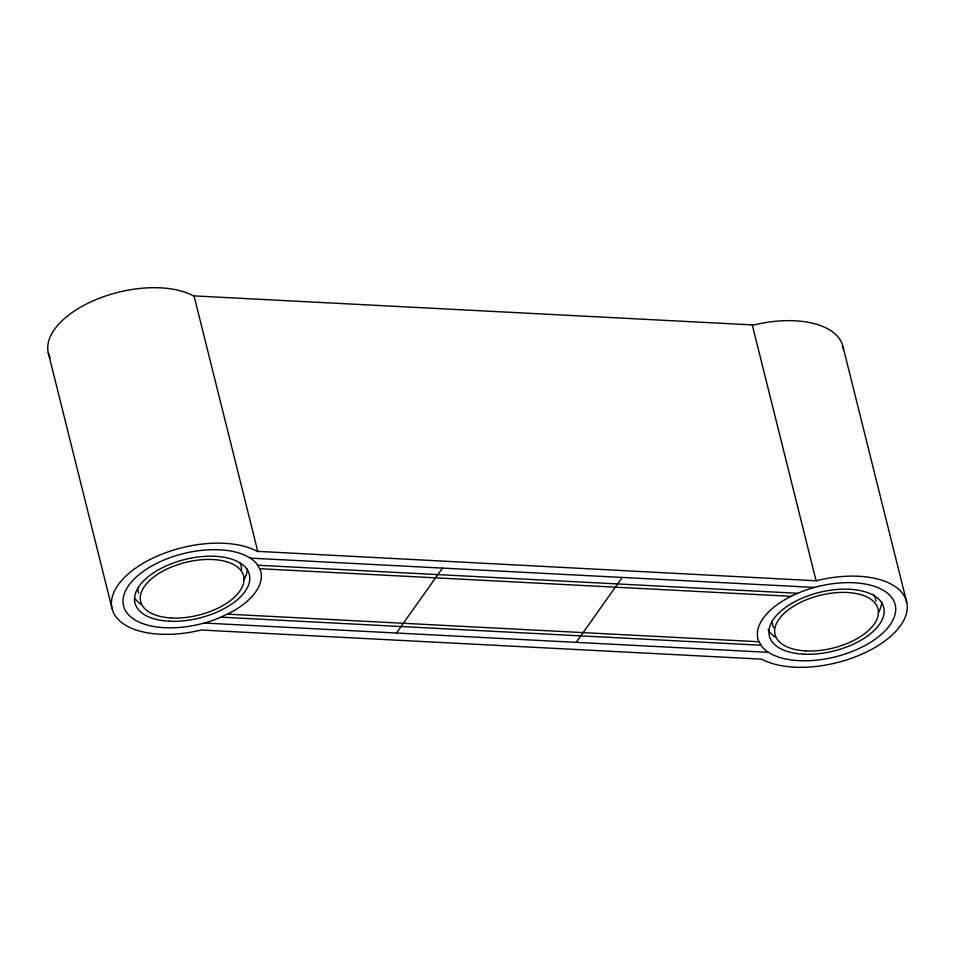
<?xml version="1.0" encoding="UTF-8"?>
<svg xmlns="http://www.w3.org/2000/svg" width="955" height="955" viewBox="0 0 955 955"><rect width="100%" height="100%" fill="white"/><g stroke="black" fill="none" stroke-linecap="round" stroke-linejoin="round"><path stroke-width="1.43" d="M396.456 633.01L442.487 568.106M576.199 642.357L622.23 577.441M50.126 357.898A82.524 42.259 -14 0 1 94.056 300.443A82.524 42.259 -14 0 1 193.376 295.859L753.746 324.975A82.524 42.259 -14 0 1 827.758 328.818L830.755 330.609A82.524 42.259 -14 0 1 843.48 349.602M816.083 580.783L817.432 580.437A82.524 42.259 -14 0 1 891.445 584.281L894.453 586.06A82.524 42.259 -14 0 1 840.866 661.624L835.637 662.985A82.524 42.259 -14 0 1 761.624 659.141L201.254 630.025A82.524 42.259 -14 0 1 118.133 584.902A82.524 42.259 -14 0 1 257.074 551.322L816.083 580.783L752.385 325.321M250.222 558.114L814.496 587.432M257.826 565.241L797.688 593.294M259.748 568.702L791.158 596.314M227.529 614.149L758.939 641.748M221.011 617.169L760.86 645.222M204.191 623.03L768.465 652.349M843.05 346.856L906.749 602.319M194.151 296.325L257.85 551.775M48.251 352.682L111.95 608.144M873.515 594.488A53.05 27.158 -14 0 1 875.914 601.184M773.729 627.71A53.05 27.158 -14 0 1 772.201 620.774M881.74 601.996A58.947 30.178 -14 0 1 878.349 612.501M775.579 637.343A58.947 30.178 -14 0 1 768.142 629.464M240.063 563.104A53.05 27.158 -14 0 1 241.591 570.028M138.642 593.091A53.05 27.158 -14 0 1 137.818 587.814M247.357 569.037A58.947 30.178 -14 0 1 243.967 579.542M141.197 604.384A58.947 30.178 -14 0 1 134.786 598.26M229.558 613.122L217.489 618.625A70.73 36.218 -14 0 1 204.442 622.958L199.953 624.128A70.73 36.218 -14 0 1 128.722 585.451A70.73 36.218 -14 0 1 247.787 556.67L250.365 558.198A70.73 36.218 -14 0 1 256.537 563.534L260.249 569.849A70.73 36.218 -14 0 1 229.558 613.122M793.02 595.383L789.128 597.329A70.73 36.218 -14 0 0 758.449 640.602L762.15 646.917A70.73 36.218 -14 0 0 768.333 652.265L770.9 653.793A70.73 36.218 -14 0 0 834.336 657.088L838.824 655.918A70.73 36.218 -14 0 0 884.748 591.157L882.169 589.629A70.73 36.218 -14 0 0 818.733 586.334L814.257 587.492A70.73 36.218 -14 0 0 801.209 591.837L793.02 595.383M803.525 654.163A58.947 30.178 -14 0 0 883.829 607.858A58.947 30.178 -14 0 0 792.256 603.106A58.947 30.178 -14 0 0 803.525 654.163M805.829 650.916A53.05 27.158 -14 0 0 878.099 609.242A53.05 27.158 -14 0 0 795.694 604.957A53.05 27.158 -14 0 0 805.829 650.916M169.142 621.204A58.947 30.178 -14 0 0 249.446 574.898A58.947 30.178 -14 0 0 157.885 570.147A58.947 30.178 -14 0 0 169.142 621.204M171.446 617.957A53.05 27.158 -14 0 0 243.716 576.283A53.05 27.158 -14 0 0 161.311 571.997A53.05 27.158 -14 0 0 171.446 617.957"/></g></svg>
